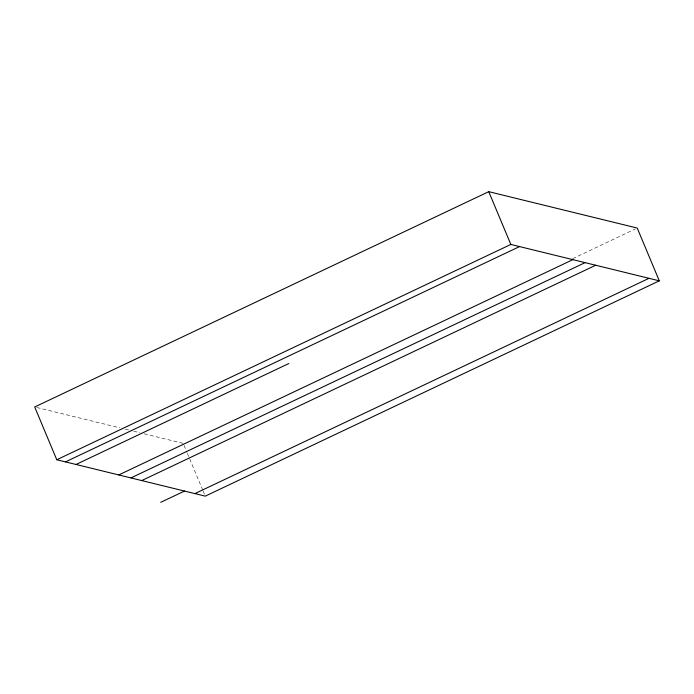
<?xml version="1.0" encoding="UTF-8"?>
<svg xmlns="http://www.w3.org/2000/svg" width="694" height="694" viewBox="0 0 694 694"><rect width="100%" height="100%" fill="white"/><g stroke="black" fill="none" stroke-linecap="round" stroke-linejoin="round"><path stroke-width="0.52" stroke-dasharray="3.47 2.6" d="M572.645 258.68L635.27 228.985M36.808 407.491L119.993 427.877M125.258 429.17L129.474 430.202M133.682 431.234L140.006 432.778M144.213 433.811L183.181 443.362M184.014 445.357L186.929 452.323M187.345 453.321L202.761 490.172M203.177 491.161L204.426 494.154"/><path stroke-width="1.04" d="M488.75 191.665L34.7 406.979L56.778 459.758L205.259 496.141L659.3 280.836L637.231 228.057L488.75 191.665L510.836 244.435L659.3 280.836M56.778 459.758L510.836 244.435M65.54 461.848L519.58 246.57M76.036 464.459L288.825 363.526M118.839 474.904L572.854 259.66M141.689 480.586L595.721 265.229M194.988 493.573L648.994 278.32M131.062 477.845L585.068 262.644M160.687 502.335L184.509 491.066"/></g></svg>
